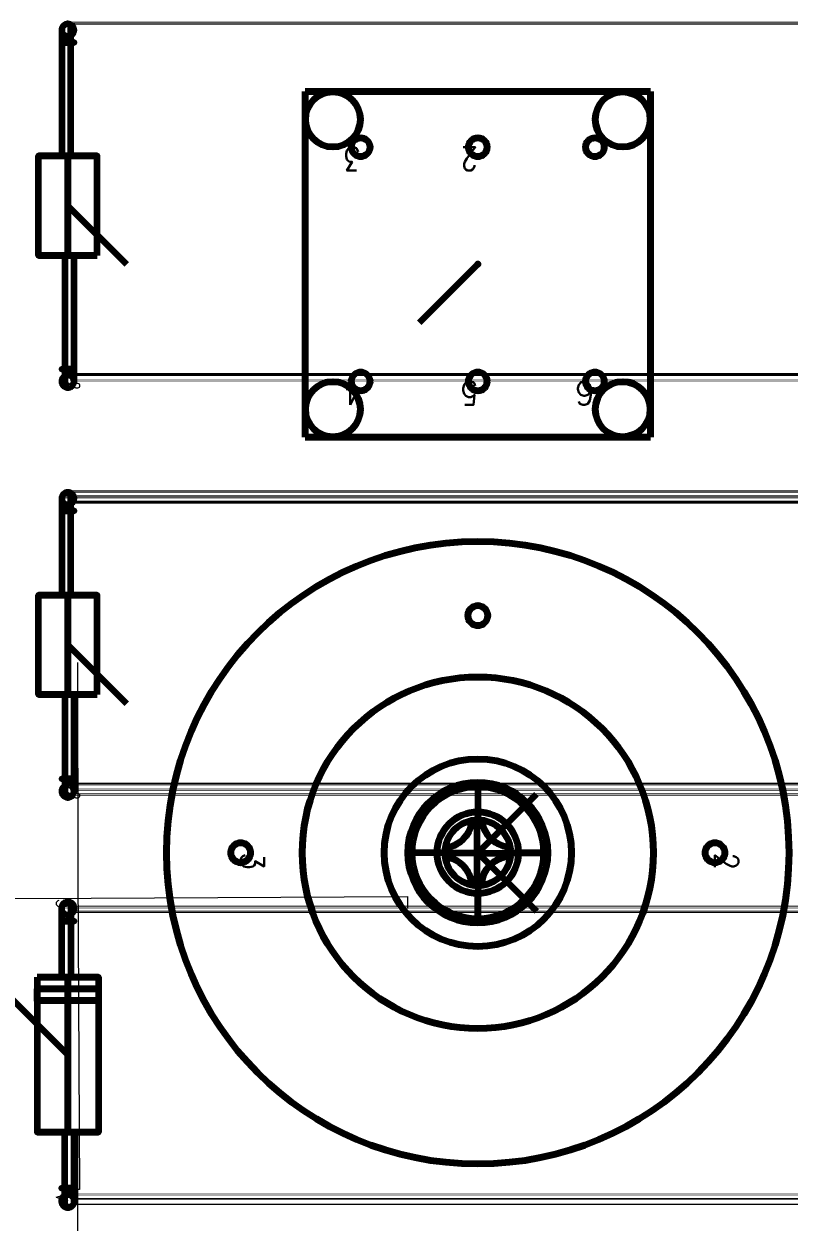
# Model space of a CAD drawing. Header units: inches. Extents: x -0.4 to 8, y -0.5 to 10.5.
# Drawn here: x 4.525 to 5.832, y 4.564 to 6.611 of the extents above; entities that cross this region are included whole.
import ezdxf

# ---------------------------------------------------------------- set-up
doc = ezdxf.new("R2010")
doc.units = ezdxf.units.IN
doc.header["$LTSCALE"] = 0.504853
doc.header["$MEASUREMENT"] = 0
for name, color, linetype in [('1', 7, 'Continuous'), ('2', 7, 'Continuous'), ('3', 7, 'Continuous'), ('35', 7, 'Continuous'), ('5', 7, 'Continuous'), ('55', 7, 'Continuous'), ('80', 7, 'Continuous'), ('85', 7, 'Continuous')]:
    doc.layers.add(name, color=color, linetype=linetype)
doc.styles.get("Standard").update_dxf_attribs({"font": 'ROMANS.SHX'})

# ---------------------------------------------------------------- blocks, each defined once
blk = doc.blocks.new('H64')
at = {"color": 1, "linetype": 'Continuous', "lineweight": 211}
for p, q in [((0.405, 0.056, -0.06), (0.405, 0.1125, -0.127)), ((0.405, 0.056, -0.06), (0.405, 0.1125, -0.127)), ((0.405, 0.056, 0.123), (0.405, 0.056, -0.06)), ((0.405, 0.056, 0.123), (0.405, 0.056, -0.06)), ((0.405754, -0.001414, -0.061679), (0.405754, 0.052031, -0.127)), ((0.405754, -0.001414, -0.061679), (0.405754, 0.052031, -0.127)), ((0.421312, 0.026528, -0.100817), (0.421312, 0.026528, -0.127)), ((0.421312, 0.026528, -0.100817), (0.421312, 0.026528, -0.127)), ((0.2925, 0, -0.127), (0.349, 0, -0.06)), ((0.2925, 0, -0.127), (0.349, 0, -0.06)), ((0.349, 0, -0.06), (0.349, 0, 0.123)), ((0.349, 0, -0.06), (0.349, 0, 0.123)), ((0.374492, 0.01635, -0.105625), (0.374492, 0.01635, -0.127)), ((0.374492, 0.01635, -0.105625), (0.374492, 0.01635, -0.127)), ((0.461, 0, 0.123), (0.461, 0, -0.06)), ((0.461, 0, -0.06), (0.5175, 0, -0.127)), ((0.461, 0, 0.123), (0.461, 0, -0.06)), ((0.461, 0, -0.06), (0.5175, 0, -0.127)), ((0.352309, -0.001414, -0.127), (0.405754, -0.001414, -0.061679)), ((0.352309, -0.001414, -0.127), (0.405754, -0.001414, -0.061679)), ((0.405754, -0.001414, -0.061679), (0.459199, -0.001414, -0.127)), ((0.405754, -0.001414, -0.061679), (0.405754, -0.054858, -0.127)), ((0.405754, -0.001414, -0.061679), (0.459199, -0.001414, -0.127)), ((0.405754, -0.001414, -0.061679), (0.405754, -0.054858, -0.127)), ((0.432508, -0.020292, -0.127), (0.432508, -0.020292, -0.101699)), ((0.432508, -0.020292, -0.127), (0.432508, -0.020292, -0.101699)), ((0.386706, -0.03047, -0.104292), (0.386706, -0.03047, -0.127)), ((0.386706, -0.03047, -0.104292), (0.386706, -0.03047, -0.127)), ((0.405, -0.056, 0.123), (0.405, -0.056, -0.06)), ((0.405, -0.056, -0.06), (0.405, -0.1125, -0.127)), ((0.405, -0.056, 0.123), (0.405, -0.056, -0.06)), ((0.405, -0.056, -0.06), (0.405, -0.1125, -0.127))]:
    blk.add_line(p, q, dxfattribs=at)
for points in [[(0.352933, 0.006728, -0.127), (0.361134, 0.00903, -0.117688), (0.365956, 0.011099, -0.112669), (0.374492, 0.01635, -0.105625), (0.377861, 0.019125, -0.104016), (0.380976, 0.02216, -0.10348), (0.384793, 0.026691, -0.104531), (0.387361, 0.030444, -0.10664), (0.387727, 0.031042, -0.107055), (0.390019, 0.035266, -0.11046), (0.394067, 0.046991, -0.12254), (0.394329, 0.048274, -0.123993), (0.394759, 0.050888, -0.127)], [(0.352933, 0.006728, -0.127), (0.361134, 0.00903, -0.117688), (0.365956, 0.011099, -0.112669), (0.374492, 0.01635, -0.105625), (0.377861, 0.019125, -0.104016), (0.380976, 0.02216, -0.10348), (0.384793, 0.026691, -0.104531), (0.387361, 0.030444, -0.10664), (0.387727, 0.031042, -0.107055), (0.390019, 0.035266, -0.11046), (0.394067, 0.046991, -0.12254), (0.394329, 0.048274, -0.123993), (0.394759, 0.050888, -0.127)], [(0.352933, 0.006728, -0.127), (0.361134, 0.00903, -0.117688), (0.365956, 0.011099, -0.112669), (0.374492, 0.01635, -0.105625), (0.377861, 0.019125, -0.104016), (0.380976, 0.02216, -0.10348), (0.384793, 0.026691, -0.104531), (0.387361, 0.030444, -0.10664), (0.387727, 0.031042, -0.107055), (0.390019, 0.035266, -0.11046), (0.394067, 0.046991, -0.12254), (0.394329, 0.048274, -0.123993), (0.394759, 0.050888, -0.127)], [(0.352933, 0.006728, -0.127), (0.361134, 0.00903, -0.117688), (0.365956, 0.011099, -0.112669), (0.374492, 0.01635, -0.105625), (0.377861, 0.019125, -0.104016), (0.380976, 0.02216, -0.10348), (0.384793, 0.026691, -0.104531), (0.387361, 0.030444, -0.10664), (0.387727, 0.031042, -0.107055), (0.390019, 0.035266, -0.11046), (0.394067, 0.046991, -0.12254), (0.394329, 0.048274, -0.123993), (0.394759, 0.050888, -0.127)], [(0.411109, 0.051762, -0.127), (0.411987, 0.046666, -0.120935), (0.413311, 0.04184, -0.115345), (0.414768, 0.037917, -0.110996), (0.417232, 0.032813, -0.105802), (0.419327, 0.029342, -0.102767), (0.421639, 0.0261, -0.100509), (0.424472, 0.022735, -0.099022), (0.426472, 0.020669, -0.098688), (0.428855, 0.01848, -0.09894), (0.432629, 0.015513, -0.100498), (0.43764, 0.012346, -0.104124), (0.442679, 0.00989, -0.108877), (0.45046, 0.0073, -0.117347), (0.45869, 0.005946, -0.127)], [(0.411109, 0.051762, -0.127), (0.411987, 0.046666, -0.120935), (0.413311, 0.04184, -0.115345), (0.414768, 0.037917, -0.110996), (0.417232, 0.032813, -0.105802), (0.419327, 0.029342, -0.102767), (0.421639, 0.0261, -0.100509), (0.424472, 0.022735, -0.099022), (0.426472, 0.020669, -0.098688), (0.428855, 0.01848, -0.09894), (0.432629, 0.015513, -0.100498), (0.43764, 0.012346, -0.104124), (0.442679, 0.00989, -0.108877), (0.45046, 0.0073, -0.117347), (0.45869, 0.005946, -0.127)], [(0.411109, 0.051762, -0.127), (0.411987, 0.046666, -0.120935), (0.413311, 0.04184, -0.115345), (0.414768, 0.037917, -0.110996), (0.417232, 0.032813, -0.105802), (0.419327, 0.029342, -0.102767), (0.421639, 0.0261, -0.100509), (0.424472, 0.022735, -0.099022), (0.426472, 0.020669, -0.098688), (0.428855, 0.01848, -0.09894), (0.432629, 0.015513, -0.100498), (0.43764, 0.012346, -0.104124), (0.442679, 0.00989, -0.108877), (0.45046, 0.0073, -0.117347), (0.45869, 0.005946, -0.127)], [(0.411109, 0.051762, -0.127), (0.411987, 0.046666, -0.120935), (0.413311, 0.04184, -0.115345), (0.414768, 0.037917, -0.110996), (0.417232, 0.032813, -0.105802), (0.419327, 0.029342, -0.102767), (0.421639, 0.0261, -0.100509), (0.424472, 0.022735, -0.099022), (0.426472, 0.020669, -0.098688), (0.428855, 0.01848, -0.09894), (0.432629, 0.015513, -0.100498), (0.43764, 0.012346, -0.104124), (0.442679, 0.00989, -0.108877), (0.45046, 0.0073, -0.117347), (0.45869, 0.005946, -0.127)], [(0.396686, -0.054083, -0.127), (0.394898, -0.046378, -0.118214), (0.392394, -0.039921, -0.111495), (0.390378, -0.03603, -0.107973), (0.387971, -0.032216, -0.10515), (0.385028, -0.028366, -0.103234), (0.38146, -0.024527, -0.102663), (0.377964, -0.021418, -0.103528), (0.373712, -0.018305, -0.10595), (0.369636, -0.015883, -0.109234), (0.365339, -0.013832, -0.113354), (0.360397, -0.01203, -0.118614), (0.353059, -0.010334, -0.127)], [(0.396686, -0.054083, -0.127), (0.394898, -0.046378, -0.118214), (0.392394, -0.039921, -0.111495), (0.390378, -0.03603, -0.107973), (0.387971, -0.032216, -0.10515), (0.385028, -0.028366, -0.103234), (0.38146, -0.024527, -0.102663), (0.377964, -0.021418, -0.103528), (0.373712, -0.018305, -0.10595), (0.369636, -0.015883, -0.109234), (0.365339, -0.013832, -0.113354), (0.360397, -0.01203, -0.118614), (0.353059, -0.010334, -0.127)], [(0.396686, -0.054083, -0.127), (0.394898, -0.046378, -0.118214), (0.392394, -0.039921, -0.111495), (0.390378, -0.03603, -0.107973), (0.387971, -0.032216, -0.10515), (0.385028, -0.028366, -0.103234), (0.38146, -0.024527, -0.102663), (0.377964, -0.021418, -0.103528), (0.373712, -0.018305, -0.10595), (0.369636, -0.015883, -0.109234), (0.365339, -0.013832, -0.113354), (0.360397, -0.01203, -0.118614), (0.353059, -0.010334, -0.127)], [(0.396686, -0.054083, -0.127), (0.394898, -0.046378, -0.118214), (0.392394, -0.039921, -0.111495), (0.390378, -0.03603, -0.107973), (0.387971, -0.032216, -0.10515), (0.385028, -0.028366, -0.103234), (0.38146, -0.024527, -0.102663), (0.377964, -0.021418, -0.103528), (0.373712, -0.018305, -0.10595), (0.369636, -0.015883, -0.109234), (0.365339, -0.013832, -0.113354), (0.360397, -0.01203, -0.118614), (0.353059, -0.010334, -0.127)], [(0.432508, -0.020292, -0.101699), (0.427504, -0.024597, -0.100532), (0.424878, -0.027356, -0.10107), (0.422443, -0.03032, -0.102474), (0.419052, -0.035354, -0.106231), (0.416689, -0.03982, -0.110485), (0.413455, -0.048752, -0.120297), (0.412294, -0.054457, -0.127)], [(0.432508, -0.020292, -0.101699), (0.427504, -0.024597, -0.100532), (0.424878, -0.027356, -0.10107), (0.422443, -0.03032, -0.102474), (0.419052, -0.035354, -0.106231), (0.416689, -0.03982, -0.110485), (0.413455, -0.048752, -0.120297), (0.412294, -0.054457, -0.127)], [(0.432508, -0.020292, -0.101699), (0.427504, -0.024597, -0.100532), (0.424878, -0.027356, -0.10107), (0.422443, -0.03032, -0.102474), (0.419052, -0.035354, -0.106231), (0.416689, -0.03982, -0.110485), (0.413455, -0.048752, -0.120297), (0.412294, -0.054457, -0.127)], [(0.432508, -0.020292, -0.101699), (0.427504, -0.024597, -0.100532), (0.424878, -0.027356, -0.10107), (0.422443, -0.03032, -0.102474), (0.419052, -0.035354, -0.106231), (0.416689, -0.03982, -0.110485), (0.413455, -0.048752, -0.120297), (0.412294, -0.054457, -0.127)], [(0.458504, -0.010002, -0.127), (0.451122, -0.011331, -0.118438), (0.445466, -0.013122, -0.112281), (0.439374, -0.015897, -0.10642), (0.432508, -0.020292, -0.101699)], [(0.458504, -0.010002, -0.127), (0.451122, -0.011331, -0.118438), (0.445466, -0.013122, -0.112281), (0.439374, -0.015897, -0.10642), (0.432508, -0.020292, -0.101699)], [(0.458504, -0.010002, -0.127), (0.451122, -0.011331, -0.118438), (0.445466, -0.013122, -0.112281), (0.439374, -0.015897, -0.10642), (0.432508, -0.020292, -0.101699)], [(0.458504, -0.010002, -0.127), (0.451122, -0.011331, -0.118438), (0.445466, -0.013122, -0.112281), (0.439374, -0.015897, -0.10642), (0.432508, -0.020292, -0.101699)]]:
    blk.add_polyline3d(points, dxfattribs=at)
at = {"color": 1, "linetype": 'Continuous', "lineweight": 211, "extrusion": (-1e-15, 0, -1)}
for centre, radius in [((-0.405, 0, 0.127), 0.1125), ((-0.405, 0, 0.127), 0.1125), ((-0.405, 0, 0.06), 0.056), ((-0.405, 0, 0.06), 0.056)]:
    blk.add_circle(centre, radius, dxfattribs=at)
at = {"color": 1, "linetype": 'Continuous', "lineweight": 211}
for centre in [(0.405, 0, -0.06), (0.405, 0, 0.123), (0.405, 0, -0.06), (0.405, 0, 0.123)]:
    blk.add_circle(centre, 0.056, dxfattribs=at)
for centre, radius, start, end in [((0.34294, 0.058081, -0.127), 0.052316, 281.012282, 352.097317), ((0.34294, 0.058081, -0.127), 0.052316, 281.012282, 352.097317), ((0.405754, -0.001414, -0.127), 0.053445, 171.23827, 180), ((0.405754, -0.001414, -0.127), 0.053445, 171.23827, 180), ((0.405754, -0.001414, -0.127), 0.053445, 350.753146, 7.914989), ((0.405754, -0.001414, -0.127), 0.053445, 350.753146, 7.914989), ((0.405754, -0.001414, -0.127), 0.053445, 180.000305, 189.60803), ((0.405754, -0.001414, -0.127), 0.053445, 180.000305, 189.60803), ((0.46406, -0.062022, -0.127), 0.052316, 96.096776, 127.092837), ((0.46406, -0.062022, -0.127), 0.052316, 96.096776, 127.092837), ((0.405754, -0.001414, -0.127), 0.053445, 260.23106, 277.028677), ((0.405754, -0.001414, -0.127), 0.053445, 260.23106, 277.028677)]:
    blk.add_arc(centre, radius, start, end, dxfattribs=at)
at = {"color": 1, "linetype": 'Continuous', "lineweight": 211, "extrusion": (-2e-15, 1.1e-14, -1)}
blk.add_arc((-0.405754, -0.001414, 0.127), 0.053445, 78.128131, 95.750441, dxfattribs=at)
blk.add_arc((-0.405754, -0.001414, 0.127), 0.053445, 78.128131, 95.750441, dxfattribs=at)
at = {"color": 1, "linetype": 'Continuous', "lineweight": 211, "extrusion": (-2e-15, -1e-15, -1)}
blk.add_arc((-0.463043, 0.058081, 0.127), 0.052316, 274.772808, 353.062951, dxfattribs=at)
blk.add_arc((-0.463043, 0.058081, 0.127), 0.052316, 274.772808, 353.062951, dxfattribs=at)
at = {"color": 1, "linetype": 'Continuous', "lineweight": 211, "extrusion": (-1e-15, 0, -1)}
blk.add_arc((-0.344975, -0.062022, 0.127), 0.052316, 98.888782, 171.272575, dxfattribs=at)
blk.add_arc((-0.344975, -0.062022, 0.127), 0.052316, 98.888782, 171.272575, dxfattribs=at)
at = {"color": 1, "linetype": 'Continuous', "lineweight": 211, "extrusion": (-2e-15, 0, -1)}
blk.add_arc((-0.46406, -0.062022, 0.127), 0.052316, 8.314552, 52.907206, dxfattribs=at)
blk.add_arc((-0.46406, -0.062022, 0.127), 0.052316, 8.314552, 52.907206, dxfattribs=at)
blk = doc.blocks.new('T1')
at = {"color": 1, "linetype": 'Continuous', "lineweight": 211}
for p, q in [((-0.095, -0.095, 0.01), (-0.095, 0.495, 0.01)), ((-0.095, 0.495, 0.01), (-0.095, -0.095, 0.01)), ((-0.095, 0.495, 0.59), (0.495, 0.495, 0.59)), ((0.495, 0.495, 0.59), (-0.095, 0.495, 0.59)), ((-0.095, 0.495, 0.01), (-0.095, 0.495, 0.59)), ((0.495, 0.495, 0.01), (-0.095, 0.495, 0.01)), ((-0.095, 0.495, 0.01), (0.495, 0.495, 0.01)), ((-0.095, 0.495, 0.59), (-0.095, 0.495, 0.01)), ((-0.095, 0.495, 0.59), (-0.095, -0.095, 0.59)), ((-0.095, -0.095, 0.59), (-0.095, 0.495, 0.59)), ((-0.0475, 0.4945), (-0.0475, 0.4945, 0.01)), ((-0.0475, 0.4945), (-0.0475, 0.4945, 0.01)), ((0.4475, 0.4945), (0.4475, 0.4945, 0.01)), ((0.495, -0.095, 0.01), (0.495, 0.495, 0.01)), ((0.495, 0.495, 0.01), (0.495, -0.095, 0.01)), ((0.495, 0.495, 0.01), (0.495, 0.495, 0.59)), ((0.495, 0.495, 0.59), (0.495, 0.495, 0.01)), ((0.495, -0.095, 0.59), (0.495, 0.495, 0.59)), ((0.495, 0.495, 0.59), (0.495, -0.095, 0.59)), ((-0.0945, 0.4475), (-0.0945, 0.4475, 0.01)), ((-0.0945, 0.4475), (-0.0945, 0.4475, 0.01)), ((-0.0005, 0.4475, 0.01), (-0.0005, 0.4475)), ((-0.0005, 0.4475, 0.01), (-0.0005, 0.4475)), ((0.4005, 0.4475), (0.4005, 0.4475, 0.01)), ((0.4945, 0.4475, 0.01), (0.4945, 0.4475)), ((-0.0475, 0.4005), (-0.0475, 0.4005, 0.01)), ((-0.0475, 0.4005), (-0.0475, 0.4005, 0.01)), ((0.4475, 0.4005), (0.4475, 0.4005, 0.01)), ((-0.0475, -0.0005), (-0.0475, -0.0005, 0.01)), ((0.4475, -0.0005), (0.4475, -0.0005, 0.01)), ((-0.0945, -0.0475), (-0.0945, -0.0475, 0.01)), ((-0.0005, -0.0475, 0.01), (-0.0005, -0.0475)), ((0.4005, -0.0475), (0.4005, -0.0475, 0.01)), ((0.4945, -0.0475, 0.01), (0.4945, -0.0475)), ((-0.095, -0.095, 0.01), (0.495, -0.095, 0.01)), ((-0.095, -0.095, 0.59), (-0.095, -0.095, 0.01)), ((-0.095, -0.095, 0.01), (-0.095, -0.095, 0.59)), ((0.495, -0.095, 0.01), (-0.095, -0.095, 0.01)), ((0.495, -0.095, 0.59), (-0.095, -0.095, 0.59)), ((-0.095, -0.095, 0.59), (0.495, -0.095, 0.59)), ((-0.0475, -0.0945), (-0.0475, -0.0945, 0.01)), ((0.4475, -0.0945), (0.4475, -0.0945, 0.01)), ((0.495, -0.095, 0.59), (0.495, -0.095, 0.01)), ((0.495, -0.095, 0.01), (0.495, -0.095, 0.59))]:
    blk.add_line(p, q, dxfattribs=at)
for centre in [(-0.0475, 0.4475, 0.01), (-0.0475, 0.4475, 0.01), (0.4475, 0.4475, 0.01), (-0.0475, -0.0475, 0.01), (0.4475, -0.0475, 0.01)]:
    blk.add_circle(centre, 0.047, dxfattribs=at)
at = {"color": 1, "linetype": 'Continuous', "lineweight": 211, "extrusion": (0, 0, -1)}
for centre in [(0.0475, 0.4475), (0.0475, 0.4475), (-0.4475, 0.4475, -0.01), (-0.4475, 0.4475), (-0.4475, 0.4475), (0.0475, -0.0475, -0.01), (0.0475, -0.0475), (0.0475, -0.0475), (-0.4475, -0.0475, -0.01), (-0.4475, -0.0475), (-0.4475, -0.0475)]:
    blk.add_circle(centre, 0.047, dxfattribs=at)
at = {"layer": '1', "color": 2, "linetype": 'Continuous', "lineweight": 211}
for p, q in [((0, 0.416, 0.01), (0, 0.416, -0.122)), ((0, 0.416, 0.01), (0, 0.416, -0.122)), ((0.2, 0.416, 0.01), (0.2, 0.416, -0.122)), ((0.2, 0.416, 0.01), (0.2, 0.416, -0.122)), ((0.4, 0.416, 0.01), (0.4, 0.416, -0.122)), ((0.4, 0.416, 0.01), (0.4, 0.416, -0.122)), ((-0.016, 0.4, 0.01), (-0.016, 0.4, -0.122)), ((-0.016, 0.4, 0.01), (-0.016, 0.4, -0.122)), ((0.016, 0.4, 0.01), (0.016, 0.4, -0.122)), ((0.016, 0.4, 0.01), (0.016, 0.4, -0.122)), ((0.184, 0.4, 0.01), (0.184, 0.4, -0.122)), ((0.184, 0.4, 0.01), (0.184, 0.4, -0.122)), ((0.216, 0.4, 0.01), (0.216, 0.4, -0.122)), ((0.216, 0.4, 0.01), (0.216, 0.4, -0.122)), ((0.384, 0.4, 0.01), (0.384, 0.4, -0.122)), ((0.384, 0.4, 0.01), (0.384, 0.4, -0.122)), ((0.416, 0.4, 0.01), (0.416, 0.4, -0.122)), ((0.416, 0.4, 0.01), (0.416, 0.4, -0.122)), ((0, 0.384, -0.122), (0, 0.384, 0.01)), ((0, 0.384, -0.122), (0, 0.384, 0.01)), ((0.2, 0.384, -0.122), (0.2, 0.384, 0.01)), ((0.2, 0.384, -0.122), (0.2, 0.384, 0.01)), ((0.4, 0.384, -0.122), (0.4, 0.384, 0.01)), ((0.4, 0.384, -0.122), (0.4, 0.384, 0.01)), ((-0.016, 0, 0.01), (-0.016, 0, -0.122)), ((0, 0.016, 0.01), (0, 0.016, -0.122)), ((0.016, 0, 0.01), (0.016, 0, -0.122)), ((0.184, 0, 0.01), (0.184, 0, -0.122)), ((0.184, 0, 0.01), (0.184, 0, -0.122)), ((0.2, 0.016, 0.01), (0.2, 0.016, -0.122)), ((0.2, 0.016, 0.01), (0.2, 0.016, -0.122)), ((0.216, 0, 0.01), (0.216, 0, -0.122)), ((0.216, 0, 0.01), (0.216, 0, -0.122)), ((0.384, 0, 0.01), (0.384, 0, -0.122)), ((0.384, 0, 0.01), (0.384, 0, -0.122)), ((0.4, 0.016, 0.01), (0.4, 0.016, -0.122)), ((0.4, 0.016, 0.01), (0.4, 0.016, -0.122)), ((0.416, 0, 0.01), (0.416, 0, -0.122)), ((0.416, 0, 0.01), (0.416, 0, -0.122)), ((0, -0.016, -0.122), (0, -0.016, 0.01)), ((0.2, -0.016, -0.122), (0.2, -0.016, 0.01)), ((0.2, -0.016, -0.122), (0.2, -0.016, 0.01)), ((0.4, -0.016, -0.122), (0.4, -0.016, 0.01)), ((0.4, -0.016, -0.122), (0.4, -0.016, 0.01))]:
    blk.add_line(p, q, dxfattribs=at)
at = {"layer": '1', "color": 2, "linetype": 'Continuous', "lineweight": 211, "extrusion": (0, 0, -1)}
for centre in [(0, 0.4, 0.122), (0, 0.4, 0.122), (-0.2, 0.4, 0.122), (-0.2, 0.4, 0.122), (-0.4, 0.4, 0.122), (-0.4, 0.4, 0.122), (0, 0, 0.122), (-0.2, 0, 0.122), (-0.2, 0, 0.122), (-0.4, 0, 0.122), (-0.4, 0, 0.122)]:
    blk.add_circle(centre, 0.016, dxfattribs=at)
at = {"layer": '1', "color": 2, "linetype": 'Continuous', "lineweight": 211}
for centre in [(0, 0.4, 0.01), (0, 0.4, 0.01), (0, 0.4, 0.01), (0.2, 0.4, 0.01), (0.2, 0.4, 0.01), (0.2, 0.4, 0.01), (0.4, 0.4, 0.01), (0.4, 0.4, 0.01), (0.4, 0.4, 0.01), (0, 0, 0.01), (0, 0, 0.01), (0.2, 0, 0.01), (0.2, 0, 0.01), (0.2, 0, 0.01), (0.4, 0, 0.01), (0.4, 0, 0.01), (0.4, 0, 0.01)]:
    blk.add_circle(centre, 0.016, dxfattribs=at)
at = {"layer": '2', "color": 3, "linetype": 'Continuous', "lineweight": 211}
blk.add_line((0.2, 0.2, 0.3), (0.3, 0.3, 0.4), dxfattribs=at)
blk.add_point((0.2, 0.2, 0.3), dxfattribs=at)
at = {"layer": '3', "color": 5, "linetype": 'Continuous', "lineweight": 211, "char_height": 0.04, "attachment_point": 1}
for s, insert in [('{\\W1.006829;6}', (0, 0.44)), ('{\\W0.852075;5}', (0.2, 0.44)), ('{\\W0.795270;4}', (0.4, 0.44)), ('{\\W0.852075;2}', (0.2, 0.04)), ('{\\W0.852075;3}', (0.4, 0.04))]:
    blk.add_mtext(s, dxfattribs=dict(at, insert=insert))
blk = doc.blocks.new('L1')
at = {"color": 1, "linetype": 'Continuous', "lineweight": 211}
for p, q in [((0.405, 0.5315, 0.032), (0.405, 0.5315, 0.62)), ((0.405, 0.3), (0.405, 0.3, 0.032)), ((0.405, 0.056), (0.405, 0.056, 0.25)), ((-0.1265, 0, 0.032), (-0.1265, 0, 0.62)), ((0.105, 0), (0.105, 0, 0.032)), ((0.349, 0), (0.349, 0, 0.25)), ((0.461, 0, 0.25), (0.461, 0)), ((0.705, 0, 0.032), (0.705, 0)), ((0.9365, 0, 0.62), (0.9365, 0, 0.032)), ((0.405, -0.056), (0.405, -0.056, 0.25)), ((0.405, -0.3), (0.405, -0.3, 0.032)), ((0.405, -0.5315, 0.032), (0.405, -0.5315, 0.62))]:
    blk.add_line(p, q, dxfattribs=at)
at = {"color": 1, "linetype": 'Continuous', "lineweight": 211, "extrusion": (0, 0, -1)}
for centre, radius in [((-0.405, 0, -0.62), 0.5315), ((-0.405, 0, -0.62), 0.5315), ((-0.405, 0, -0.032), 0.5315), ((-0.405, 0, -0.032), 0.3), ((-0.405, 0), 0.3), ((-0.405, 0), 0.056), ((-0.405, 0, -0.25), 0.056)]:
    blk.add_circle(centre, radius, dxfattribs=at)
at = {"color": 1, "linetype": 'Continuous', "lineweight": 211}
for centre, radius in [((0.405, 0, 0.032), 0.5315), ((0.405, 0, 0.032), 0.3), ((0.405, 0), 0.3), ((0.405, 0, 0.25), 0.056), ((0.405, 0), 0.056)]:
    blk.add_circle(centre, radius, dxfattribs=at)
at = {"layer": '1', "color": 2, "linetype": 'Continuous', "lineweight": 211}
for p, q in [((0.405, 0.422, -0.122), (0.405, 0.422, 0.032)), ((0.405, 0.422, -0.122), (0.405, 0.422, 0.032)), ((0.388, 0.405, -0.122), (0.388, 0.405, 0.032)), ((0.388, 0.405, -0.122), (0.388, 0.405, 0.032)), ((0.422, 0.405, 0.032), (0.422, 0.405, -0.122)), ((0.422, 0.405, 0.032), (0.422, 0.405, -0.122)), ((0.405, 0.388, -0.122), (0.405, 0.388, 0.032)), ((0.405, 0.388, -0.122), (0.405, 0.388, 0.032)), ((-0.017, 0, -0.122), (-0.017, 0, 0.032)), ((0, 0.017, -0.122), (0, 0.017, 0.032)), ((0.017, 0, 0.032), (0.017, 0, -0.122)), ((0, -0.017, -0.122), (0, -0.017, 0.032)), ((0.405, -0.388, -0.122), (0.405, -0.388, 0.032)), ((0.405, -0.388, -0.122), (0.405, -0.388, 0.032)), ((0.388, -0.405, -0.122), (0.388, -0.405, 0.032)), ((0.388, -0.405, -0.122), (0.388, -0.405, 0.032)), ((0.422, -0.405, 0.032), (0.422, -0.405, -0.122)), ((0.422, -0.405, 0.032), (0.422, -0.405, -0.122)), ((0.405, -0.422, -0.122), (0.405, -0.422, 0.032)), ((0.405, -0.422, -0.122), (0.405, -0.422, 0.032))]:
    blk.add_line(p, q, dxfattribs=at)
at = {"layer": '1', "color": 2, "linetype": 'Continuous', "lineweight": 211, "extrusion": (0, 0, -1)}
for centre in [(-0.405, 0.405, 0.122), (-0.405, 0.405, 0.122), (0, 0, 0.122), (0, 0, 0.122), (0, 0, -0.032), (-0.405, -0.405, 0.122), (-0.405, -0.405, 0.122)]:
    blk.add_circle(centre, 0.017, dxfattribs=at)
at = {"layer": '1', "color": 2, "linetype": 'Continuous', "lineweight": 211}
for centre in [(0.405, 0.405, 0.032), (0.405, 0.405, 0.032), (0, 0, 0.032), (0.405, -0.405, 0.032), (0.405, -0.405, 0.032)]:
    blk.add_circle(centre, 0.017, dxfattribs=at)
at = {"layer": '2', "color": 3, "linetype": 'Continuous', "lineweight": 211}
blk.add_line((0.405, 0, 0.326), (0.505, 0.1, 0.426), dxfattribs=at)
blk.add_point((0.405, 0, 0.326), dxfattribs=at)
at = {"layer": '3', "color": 5, "linetype": 'Continuous', "lineweight": 211, "char_height": 0.04, "attachment_point": 1}
for s, insert in [('{\\W0.852075;2}', (0.405, 0.445)), ('{\\W0.852075;3}', (0.405, -0.365))]:
    blk.add_mtext(s, dxfattribs=dict(at, insert=insert))
blk = doc.blocks.new('H38')
at = {"color": 1, "linetype": 'Continuous', "lineweight": 211}
for p, q in [((0.405, 0.16, -0.062), (0.405, 0.16, -0.125)), ((0.405, 0.12, -0.125), (0.405, 0.0695, -0.0679)), ((0.405, 0.0695, -0.0679), (0.405, 0.0695, -0.062)), ((0.245, 0, -0.125), (0.245, 0, -0.062)), ((0.285, 0, -0.125), (0.3355, 0, -0.0679)), ((0.3355, 0, -0.0679), (0.3355, 0, -0.062)), ((0.525, 0, -0.125), (0.4745, 0, -0.0679)), ((0.4745, 0, -0.0679), (0.4745, 0, -0.062)), ((0.565, 0, -0.062), (0.565, 0, -0.125)), ((0.405, -0.0695, -0.0679), (0.405, -0.12, -0.125)), ((0.405, -0.0695, -0.062), (0.405, -0.0695, -0.0679)), ((0.405, -0.16, -0.062), (0.405, -0.16, -0.125))]:
    blk.add_line(p, q, dxfattribs=at)
at = {"color": 1, "linetype": 'Continuous', "lineweight": 211, "extrusion": (1e-15, 0, -1)}
for centre, radius in [((-0.405, 0, 0.125), 0.16), ((-0.405, 0, 0.125), 0.12), ((-0.405, 0, 0.125), 0.12), ((-0.405, 0, 0.0679), 0.0695), ((-0.405, 0, 0.062), 0.0695)]:
    blk.add_circle(centre, radius, dxfattribs=at)
at = {"color": 1, "linetype": 'Continuous', "lineweight": 211}
for centre, radius in [((0.405, 0, -0.062), 0.16), ((0.405, 0, -0.125), 0.16), ((0.405, 0, -0.062), 0.16), ((0.405, 0, -0.0679), 0.0695), ((0.405, 0, -0.062), 0.0695)]:
    blk.add_circle(centre, radius, dxfattribs=at)
at = {"layer": '2', "color": 1, "linetype": 'Continuous', "lineweight": 211}
blk.add_line((0.405, 0, -0.0899), (0.305, 0.1, -0.1899), dxfattribs=at)
blk.add_point((0.405, 0, -0.0899), dxfattribs=at)
blk = doc.blocks.new('37251')
at = {"color": 1, "linetype": 'Continuous', "lineweight": 211}
for p, q in [((0.385, 0.05, 0.05), (0.215, 0.05, 0.05)), ((0.385, 0.05, 0.05), (0.215, 0.05, 0.05)), ((0.385, 0.05, 0.05), (0.215, 0.05, 0.05)), ((0.215, 0, 0.1), (0.385, 0, 0.1)), ((0.385, 0), (0.215, 0)), ((0.215, 0, 0.1), (0.385, 0, 0.1)), ((0.385, 0), (0.215, 0)), ((0.215, 0, 0.1), (0.385, 0, 0.1)), ((0.385, 0), (0.215, 0)), ((0.385, -0.05, 0.05), (0.215, -0.05, 0.05)), ((0.385, -0.05, 0.05), (0.215, -0.05, 0.05)), ((0.385, -0.05, 0.05), (0.215, -0.05, 0.05))]:
    blk.add_line(p, q, dxfattribs=at)
at = {"color": 1, "linetype": 'Continuous', "lineweight": 211, "extrusion": (-1, 0, 0)}
blk.add_circle((0, 0.05, -0.215), 0.05, dxfattribs=at)
blk.add_circle((0, 0.05, -0.215), 0.05, dxfattribs=at)
blk.add_circle((0, 0.05, -0.215), 0.05, dxfattribs=at)
at = {"color": 1, "linetype": 'Continuous', "lineweight": 211, "extrusion": (1, 0, 0)}
for centre in [(0, 0.05, 0.215), (0, 0.05, 0.385), (0, 0.05, 0.385), (0, 0.05, 0.385), (0, 0.05, 0.385)]:
    blk.add_circle(centre, 0.05, dxfattribs=at)
at = {"layer": '1', "color": 2, "linetype": 'Continuous', "lineweight": 211}
for points, weights, knots in [([(0, -0.0105, -0.082), (-0.018187, -0.0105, -0.082), (-0.009093, 0.00525, -0.082), (0, 0.021, -0.082), (0.009093, 0.00525, -0.082), (0.018187, -0.0105, -0.082), (0, -0.0105, -0.082)], [1, 0.5, 1, 0.5, 1, 0.5, 1], [0, 0, 0, 0.33333333, 0.33333333, 0.66666667, 0.66666667, 1, 1, 1]), ([(0, -0.0105, 0.029), (-0.018187, -0.0105, 0.029), (-0.009093, 0.00525, 0.029), (0, 0.021, 0.029), (0.009093, 0.00525, 0.029), (0.018187, -0.0105, 0.029), (0, -0.0105, 0.029)], [1, 0.5, 1, 0.5, 1, 0.5, 1], [0, 0, 0, 0.33333333, 0.33333333, 0.66666667, 0.66666667, 1, 1, 1]), ([(0.215, 0.00525, 0.059093), (0.118, 0.00525, 0.059093), (0.021, 0.00525, 0.059093), (-0.009093, 0.00525, 0.059093), (-0.009093, 0.00525, 0.029), (-0.009093, 0.00525, -0.0265), (-0.009093, 0.00525, -0.082)], [1, 1, 1, 0.707106781187, 1, 1, 1], [0, 0, 0, 0.57962617, 0.57962617, 0.66835822, 0.66835822, 1, 1, 1]), ([(0.215, 0.00525, 0.040907), (0.118, 0.00525, 0.040907), (0.021, 0.00525, 0.040907), (0.009093, 0.00525, 0.040907), (0.009093, 0.00525, 0.029), (0.009093, 0.00525, -0.0265), (0.009093, 0.00525, -0.082)], [1, 1, 1, 0.707106781187, 1, 1, 1], [0, 0, 0, 0.57962617, 0.57962617, 0.66835822, 0.66835822, 1, 1, 1]), ([(0.021, -0.0105, 0.05), (0.021, -0.0105, 0.068187), (0.021, 0.00525, 0.059093), (0.021, 0.021, 0.05), (0.021, 0.00525, 0.040907), (0.021, -0.0105, 0.031813), (0.021, -0.0105, 0.05)], [1, 0.5, 1, 0.5, 1, 0.5, 1], [0, 0, 0, 0.33333333, 0.33333333, 0.66666667, 0.66666667, 1, 1, 1]), ([(0.215, -0.0105, 0.05), (0.215, -0.0105, 0.031813), (0.215, 0.00525, 0.040907), (0.215, 0.021, 0.05), (0.215, 0.00525, 0.059093), (0.215, -0.0105, 0.068187), (0.215, -0.0105, 0.05)], [1, 0.5, 1, 0.5, 1, 0.5, 1], [0, 0, 0, 0.33333333, 0.33333333, 0.66666667, 0.66666667, 1, 1, 1]), ([(0.6, 0.0105, -0.082), (0.6, 0.0105, -0.0265), (0.6, 0.0105, 0.029), (0.6, 0.0105, 0.05), (0.579, 0.0105, 0.05), (0.482, 0.0105, 0.05), (0.385, 0.0105, 0.05)], [1, 1, 1, 0.707106781187, 1, 1, 1], [0, 0, 0, 0.33164178, 0.33164178, 0.42037383, 0.42037383, 1, 1, 1]), ([(0.385, 0.0105, 0.05), (0.385, 0.0105, 0.031813), (0.385, -0.00525, 0.040907), (0.385, -0.021, 0.05), (0.385, -0.00525, 0.059093), (0.385, 0.0105, 0.068187), (0.385, 0.0105, 0.05)], [1, 0.5, 1, 0.5, 1, 0.5, 1], [0, 0, 0, 0.33333333, 0.33333333, 0.66666667, 0.66666667, 1, 1, 1]), ([(0.579, 0.0105, 0.05), (0.579, 0.0105, 0.068187), (0.579, -0.00525, 0.059093), (0.579, -0.021, 0.05), (0.579, -0.00525, 0.040907), (0.579, 0.0105, 0.031813), (0.579, 0.0105, 0.05)], [1, 0.5, 1, 0.5, 1, 0.5, 1], [0, 0, 0, 0.33333333, 0.33333333, 0.66666667, 0.66666667, 1, 1, 1]), ([(0.6, 0.0105, 0.029), (0.618187, 0.0105, 0.029), (0.609093, -0.00525, 0.029), (0.6, -0.021, 0.029), (0.590907, -0.00525, 0.029), (0.581813, 0.0105, 0.029), (0.6, 0.0105, 0.029)], [1, 0.5, 1, 0.5, 1, 0.5, 1], [0, 0, 0, 0.33333333, 0.33333333, 0.66666667, 0.66666667, 1, 1, 1]), ([(0.6, 0.0105, -0.082), (0.618187, 0.0105, -0.082), (0.609093, -0.00525, -0.082), (0.6, -0.021, -0.082), (0.590907, -0.00525, -0.082), (0.581813, 0.0105, -0.082), (0.6, 0.0105, -0.082)], [1, 0.5, 1, 0.5, 1, 0.5, 1], [0, 0, 0, 0.33333333, 0.33333333, 0.66666667, 0.66666667, 1, 1, 1]), ([(0, -0.0105, -0.082), (0, -0.0105, -0.0265), (0, -0.0105, 0.029), (0, -0.0105, 0.05), (0.021, -0.0105, 0.05), (0.118, -0.0105, 0.05), (0.215, -0.0105, 0.05)], [1, 1, 1, 0.707106781187, 1, 1, 1], [0, 0, 0, 0.33164178, 0.33164178, 0.42037383, 0.42037383, 1, 1, 1]), ([(0.385, -0.00525, 0.059093), (0.482, -0.00525, 0.059093), (0.579, -0.00525, 0.059093), (0.609093, -0.00525, 0.059093), (0.609093, -0.00525, 0.029), (0.609093, -0.00525, -0.0265), (0.609093, -0.00525, -0.082)], [1, 1, 1, 0.707106781187, 1, 1, 1], [0, 0, 0, 0.57962617, 0.57962617, 0.66835822, 0.66835822, 1, 1, 1]), ([(0.385, -0.00525, 0.040907), (0.482, -0.00525, 0.040907), (0.579, -0.00525, 0.040907), (0.590907, -0.00525, 0.040907), (0.590907, -0.00525, 0.029), (0.590907, -0.00525, -0.0265), (0.590907, -0.00525, -0.082)], [1, 1, 1, 0.707106781187, 1, 1, 1], [0, 0, 0, 0.57962617, 0.57962617, 0.66835822, 0.66835822, 1, 1, 1])]:
    blk.add_rational_spline(points, weights, degree=2, knots=knots, dxfattribs=at)
at = {"layer": '2', "color": 2, "linetype": 'Continuous', "lineweight": 211}
blk.add_line((0.3, 0, 0.05), (0.4, 0.1, 0.15), dxfattribs=at)
blk.add_point((0.3, 0, 0.05), dxfattribs=at)
at = {"layer": '3', "color": 2, "linetype": 'Continuous', "lineweight": 211, "char_height": 0.02, "attachment_point": 1}
for s, insert in [('{\\W0.852075;2}', (0.6, 0.02)), ('{\\W210.000000;1}', (0, 0.02))]:
    blk.add_mtext(s, dxfattribs=dict(at, insert=insert))
blk = doc.blocks.new('C21')
at = {"layer": '3', "color": 2, "linetype": 'Continuous', "lineweight": 211, "insert": (0, 0.02), "char_height": 0.02, "attachment_point": 1}
blk.add_mtext('{\\W210.000000;1}', dxfattribs=at)
blk = doc.blocks.new('38077')
at = {"color": 1, "linetype": 'Continuous', "lineweight": 211}
for p, q in [((0.335, 0.05, 0.05), (0.165, 0.05, 0.05)), ((0.335, 0.05, 0.05), (0.165, 0.05, 0.05)), ((0.335, 0.05, 0.05), (0.165, 0.05, 0.05)), ((0.165, 0, 0.1), (0.335, 0, 0.1)), ((0.335, 0), (0.165, 0)), ((0.165, 0, 0.1), (0.335, 0, 0.1)), ((0.335, 0), (0.165, 0)), ((0.165, 0, 0.1), (0.335, 0, 0.1)), ((0.335, 0), (0.165, 0)), ((0.335, -0.05, 0.05), (0.165, -0.05, 0.05)), ((0.335, -0.05, 0.05), (0.165, -0.05, 0.05)), ((0.335, -0.05, 0.05), (0.165, -0.05, 0.05))]:
    blk.add_line(p, q, dxfattribs=at)
at = {"color": 1, "linetype": 'Continuous', "lineweight": 211, "extrusion": (-1, 0, 0)}
blk.add_circle((0, 0.05, -0.165), 0.05, dxfattribs=at)
blk.add_circle((0, 0.05, -0.165), 0.05, dxfattribs=at)
blk.add_circle((0, 0.05, -0.165), 0.05, dxfattribs=at)
at = {"color": 1, "linetype": 'Continuous', "lineweight": 211, "extrusion": (1, 0, 0)}
for centre in [(0, 0.05, 0.165), (0, 0.05, 0.335), (0, 0.05, 0.335), (0, 0.05, 0.335), (0, 0.05, 0.335)]:
    blk.add_circle(centre, 0.05, dxfattribs=at)
at = {"layer": '1', "color": 2, "linetype": 'Continuous', "lineweight": 211}
for points, weights, knots in [([(0, -0.0105, -0.082), (-0.018187, -0.0105, -0.082), (-0.009093, 0.00525, -0.082), (0, 0.021, -0.082), (0.009093, 0.00525, -0.082), (0.018187, -0.0105, -0.082), (0, -0.0105, -0.082)], [1, 0.5, 1, 0.5, 1, 0.5, 1], [0, 0, 0, 0.33333333, 0.33333333, 0.66666667, 0.66666667, 1, 1, 1]), ([(0, -0.0105, 0.029), (-0.018187, -0.0105, 0.029), (-0.009093, 0.00525, 0.029), (0, 0.021, 0.029), (0.009093, 0.00525, 0.029), (0.018187, -0.0105, 0.029), (0, -0.0105, 0.029)], [1, 0.5, 1, 0.5, 1, 0.5, 1], [0, 0, 0, 0.33333333, 0.33333333, 0.66666667, 0.66666667, 1, 1, 1]), ([(0.165, 0.00525, 0.059093), (0.093, 0.00525, 0.059093), (0.021, 0.00525, 0.059093), (-0.009093, 0.00525, 0.059093), (-0.009093, 0.00525, 0.029), (-0.009093, 0.00525, -0.0265), (-0.009093, 0.00525, -0.082)], [1, 1, 1, 0.707106781187, 1, 1, 1], [0, 0, 0, 0.50579827, 0.50579827, 0.61011384, 0.61011384, 1, 1, 1]), ([(0.165, 0.00525, 0.040907), (0.093, 0.00525, 0.040907), (0.021, 0.00525, 0.040907), (0.009093, 0.00525, 0.040907), (0.009093, 0.00525, 0.029), (0.009093, 0.00525, -0.0265), (0.009093, 0.00525, -0.082)], [1, 1, 1, 0.707106781187, 1, 1, 1], [0, 0, 0, 0.50579827, 0.50579827, 0.61011384, 0.61011384, 1, 1, 1]), ([(0.021, -0.0105, 0.05), (0.021, -0.0105, 0.068187), (0.021, 0.00525, 0.059093), (0.021, 0.021, 0.05), (0.021, 0.00525, 0.040907), (0.021, -0.0105, 0.031813), (0.021, -0.0105, 0.05)], [1, 0.5, 1, 0.5, 1, 0.5, 1], [0, 0, 0, 0.33333333, 0.33333333, 0.66666667, 0.66666667, 1, 1, 1]), ([(0.165, -0.0105, 0.05), (0.165, -0.0105, 0.031813), (0.165, 0.00525, 0.040907), (0.165, 0.021, 0.05), (0.165, 0.00525, 0.059093), (0.165, -0.0105, 0.068187), (0.165, -0.0105, 0.05)], [1, 0.5, 1, 0.5, 1, 0.5, 1], [0, 0, 0, 0.33333333, 0.33333333, 0.66666667, 0.66666667, 1, 1, 1]), ([(0.5, 0.0105, -0.082), (0.5, 0.0105, -0.0265), (0.5, 0.0105, 0.029), (0.5, 0.0105, 0.05), (0.479, 0.0105, 0.05), (0.407, 0.0105, 0.05), (0.335, 0.0105, 0.05)], [1, 1, 1, 0.707106781187, 1, 1, 1], [0, 0, 0, 0.38988616, 0.38988616, 0.49420173, 0.49420173, 1, 1, 1]), ([(0.335, 0.0105, 0.05), (0.335, 0.0105, 0.031813), (0.335, -0.00525, 0.040907), (0.335, -0.021, 0.05), (0.335, -0.00525, 0.059093), (0.335, 0.0105, 0.068187), (0.335, 0.0105, 0.05)], [1, 0.5, 1, 0.5, 1, 0.5, 1], [0, 0, 0, 0.33333333, 0.33333333, 0.66666667, 0.66666667, 1, 1, 1]), ([(0.479, 0.0105, 0.05), (0.479, 0.0105, 0.068187), (0.479, -0.00525, 0.059093), (0.479, -0.021, 0.05), (0.479, -0.00525, 0.040907), (0.479, 0.0105, 0.031813), (0.479, 0.0105, 0.05)], [1, 0.5, 1, 0.5, 1, 0.5, 1], [0, 0, 0, 0.33333333, 0.33333333, 0.66666667, 0.66666667, 1, 1, 1]), ([(0.5, 0.0105, 0.029), (0.518187, 0.0105, 0.029), (0.509093, -0.00525, 0.029), (0.5, -0.021, 0.029), (0.490907, -0.00525, 0.029), (0.481813, 0.0105, 0.029), (0.5, 0.0105, 0.029)], [1, 0.5, 1, 0.5, 1, 0.5, 1], [0, 0, 0, 0.33333333, 0.33333333, 0.66666667, 0.66666667, 1, 1, 1]), ([(0.5, 0.0105, -0.082), (0.518187, 0.0105, -0.082), (0.509093, -0.00525, -0.082), (0.5, -0.021, -0.082), (0.490907, -0.00525, -0.082), (0.481813, 0.0105, -0.082), (0.5, 0.0105, -0.082)], [1, 0.5, 1, 0.5, 1, 0.5, 1], [0, 0, 0, 0.33333333, 0.33333333, 0.66666667, 0.66666667, 1, 1, 1]), ([(0, -0.0105, -0.082), (0, -0.0105, -0.0265), (0, -0.0105, 0.029), (0, -0.0105, 0.05), (0.021, -0.0105, 0.05), (0.093, -0.0105, 0.05), (0.165, -0.0105, 0.05)], [1, 1, 1, 0.707106781187, 1, 1, 1], [0, 0, 0, 0.38988616, 0.38988616, 0.49420173, 0.49420173, 1, 1, 1]), ([(0.335, -0.00525, 0.059093), (0.407, -0.00525, 0.059093), (0.479, -0.00525, 0.059093), (0.509093, -0.00525, 0.059093), (0.509093, -0.00525, 0.029), (0.509093, -0.00525, -0.0265), (0.509093, -0.00525, -0.082)], [1, 1, 1, 0.707106781187, 1, 1, 1], [0, 0, 0, 0.50579827, 0.50579827, 0.61011384, 0.61011384, 1, 1, 1]), ([(0.335, -0.00525, 0.040907), (0.407, -0.00525, 0.040907), (0.479, -0.00525, 0.040907), (0.490907, -0.00525, 0.040907), (0.490907, -0.00525, 0.029), (0.490907, -0.00525, -0.0265), (0.490907, -0.00525, -0.082)], [1, 1, 1, 0.707106781187, 1, 1, 1], [0, 0, 0, 0.50579827, 0.50579827, 0.61011384, 0.61011384, 1, 1, 1])]:
    blk.add_rational_spline(points, weights, degree=2, knots=knots, dxfattribs=at)
at = {"layer": '2', "color": 2, "linetype": 'Continuous', "lineweight": 211}
blk.add_line((0.25, 0, 0.05), (0.35, 0.1, 0.15), dxfattribs=at)
blk.add_point((0.25, 0, 0.05), dxfattribs=at)
at = {"layer": '3', "color": 2, "linetype": 'Continuous', "lineweight": 211, "char_height": 0.02, "attachment_point": 1}
for s, insert in [('{\\W0.852075;2}', (0.5, 0.02)), ('{\\W210.000000;1}', (0, 0.02))]:
    blk.add_mtext(s, dxfattribs=dict(at, insert=insert))
blk = doc.blocks.new('VR5')
at = {"color": 1, "linetype": 'Continuous', "lineweight": 211}
for p, q in [((0.3825, 0.0525, 0.0525), (0.1175, 0.0525, 0.0525)), ((0.3825, 0.0525, 0.0525), (0.1175, 0.0525, 0.0525)), ((0.3825, 0.0525, 0.0525), (0.1175, 0.0525, 0.0525)), ((0.3625, 0.053, 0.0525), (0.3425, 0.053, 0.0525)), ((0.3825, 0), (0.1175, 0)), ((0.1175, 0, 0.105), (0.3825, 0, 0.105)), ((0.3825, 0), (0.1175, 0)), ((0.1175, 0, 0.105), (0.3825, 0, 0.105)), ((0.3825, 0), (0.1175, 0)), ((0.1175, 0, 0.105), (0.3825, 0, 0.105)), ((0.3425, 0, 0.1055), (0.3625, 0, 0.1055)), ((0.3425, 0, -0.0005), (0.3625, 0, -0.0005)), ((0.3825, -0.0525, 0.0525), (0.1175, -0.0525, 0.0525)), ((0.3825, -0.0525, 0.0525), (0.1175, -0.0525, 0.0525)), ((0.3825, -0.0525, 0.0525), (0.1175, -0.0525, 0.0525)), ((0.3425, -0.053, 0.0525), (0.3625, -0.053, 0.0525))]:
    blk.add_line(p, q, dxfattribs=at)
at = {"color": 1, "linetype": 'Continuous', "lineweight": 211, "extrusion": (-1, 0, 0)}
for centre, radius in [((0, 0.0525, -0.1175), 0.0525), ((0, 0.0525, -0.1175), 0.0525), ((0, 0.0525, -0.1175), 0.0525), ((0, 0.0525, -0.3425), 0.053)]:
    blk.add_circle(centre, radius, dxfattribs=at)
at = {"color": 1, "linetype": 'Continuous', "lineweight": 211, "extrusion": (1, 0, 0)}
for centre, radius in [((0, 0.0525, 0.1175), 0.0525), ((0, 0.0525, 0.3625), 0.053), ((0, 0.0525, 0.3825), 0.0525), ((0, 0.0525, 0.3825), 0.0525), ((0, 0.0525, 0.3825), 0.0525), ((0, 0.0525, 0.3825), 0.0525)]:
    blk.add_circle(centre, radius, dxfattribs=at)
at = {"layer": '1', "color": 2, "linetype": 'Continuous', "lineweight": 211}
for points, weights, knots in [([(0, -0.011, -0.082), (-0.019053, -0.011, -0.082), (-0.009526, 0.0055, -0.082), (0, 0.022, -0.082), (0.009526, 0.0055, -0.082), (0.019053, -0.011, -0.082), (0, -0.011, -0.082)], [1, 0.5, 1, 0.5, 1, 0.5, 1], [0, 0, 0, 0.33333333, 0.33333333, 0.66666667, 0.66666667, 1, 1, 1]), ([(0, -0.011, 0.0305), (-0.019053, -0.011, 0.0305), (-0.009526, 0.0055, 0.0305), (0, 0.022, 0.0305), (0.009526, 0.0055, 0.0305), (0.019053, -0.011, 0.0305), (0, -0.011, 0.0305)], [1, 0.5, 1, 0.5, 1, 0.5, 1], [0, 0, 0, 0.33333333, 0.33333333, 0.66666667, 0.66666667, 1, 1, 1]), ([(0.1175, 0.0055, 0.062026), (0.06975, 0.0055, 0.062026), (0.022, 0.0055, 0.062026), (-0.009526, 0.0055, 0.062026), (-0.009526, 0.0055, 0.0305), (-0.009526, 0.0055, -0.02575), (-0.009526, 0.0055, -0.082)], [1, 1, 1, 0.707106781187, 1, 1, 1], [0, 0, 0, 0.39939326, 0.39939326, 0.52951056, 0.52951056, 1, 1, 1]), ([(0.1175, 0.0055, 0.042974), (0.06975, 0.0055, 0.042974), (0.022, 0.0055, 0.042974), (0.009526, 0.0055, 0.042974), (0.009526, 0.0055, 0.0305), (0.009526, 0.0055, -0.02575), (0.009526, 0.0055, -0.082)], [1, 1, 1, 0.707106781187, 1, 1, 1], [0, 0, 0, 0.39939326, 0.39939326, 0.52951056, 0.52951056, 1, 1, 1]), ([(0.022, -0.011, 0.0525), (0.022, -0.011, 0.071553), (0.022, 0.0055, 0.062026), (0.022, 0.022, 0.0525), (0.022, 0.0055, 0.042974), (0.022, -0.011, 0.033447), (0.022, -0.011, 0.0525)], [1, 0.5, 1, 0.5, 1, 0.5, 1], [0, 0, 0, 0.33333333, 0.33333333, 0.66666667, 0.66666667, 1, 1, 1]), ([(0.1175, -0.011, 0.0525), (0.1175, -0.011, 0.033447), (0.1175, 0.0055, 0.042974), (0.1175, 0.022, 0.0525), (0.1175, 0.0055, 0.062026), (0.1175, -0.011, 0.071553), (0.1175, -0.011, 0.0525)], [1, 0.5, 1, 0.5, 1, 0.5, 1], [0, 0, 0, 0.33333333, 0.33333333, 0.66666667, 0.66666667, 1, 1, 1]), ([(0.5, 0.011, -0.082), (0.5, 0.011, -0.02575), (0.5, 0.011, 0.0305), (0.5, 0.011, 0.0525), (0.478, 0.011, 0.0525), (0.43025, 0.011, 0.0525), (0.3825, 0.011, 0.0525)], [1, 1, 1, 0.707106781187, 1, 1, 1], [0, 0, 0, 0.47048944, 0.47048944, 0.60060674, 0.60060674, 1, 1, 1]), ([(0.3825, 0.011, 0.0525), (0.3825, 0.011, 0.033447), (0.3825, -0.0055, 0.042974), (0.3825, -0.022, 0.0525), (0.3825, -0.0055, 0.062026), (0.3825, 0.011, 0.071553), (0.3825, 0.011, 0.0525)], [1, 0.5, 1, 0.5, 1, 0.5, 1], [0, 0, 0, 0.33333333, 0.33333333, 0.66666667, 0.66666667, 1, 1, 1]), ([(0.478, 0.011, 0.0525), (0.478, 0.011, 0.071553), (0.478, -0.0055, 0.062026), (0.478, -0.022, 0.0525), (0.478, -0.0055, 0.042974), (0.478, 0.011, 0.033447), (0.478, 0.011, 0.0525)], [1, 0.5, 1, 0.5, 1, 0.5, 1], [0, 0, 0, 0.33333333, 0.33333333, 0.66666667, 0.66666667, 1, 1, 1]), ([(0.5, 0.011, 0.0305), (0.519053, 0.011, 0.0305), (0.509526, -0.0055, 0.0305), (0.5, -0.022, 0.0305), (0.490474, -0.0055, 0.0305), (0.480947, 0.011, 0.0305), (0.5, 0.011, 0.0305)], [1, 0.5, 1, 0.5, 1, 0.5, 1], [0, 0, 0, 0.33333333, 0.33333333, 0.66666667, 0.66666667, 1, 1, 1]), ([(0.5, 0.011, -0.082), (0.519053, 0.011, -0.082), (0.509526, -0.0055, -0.082), (0.5, -0.022, -0.082), (0.490474, -0.0055, -0.082), (0.480947, 0.011, -0.082), (0.5, 0.011, -0.082)], [1, 0.5, 1, 0.5, 1, 0.5, 1], [0, 0, 0, 0.33333333, 0.33333333, 0.66666667, 0.66666667, 1, 1, 1]), ([(0, -0.011, -0.082), (0, -0.011, -0.02575), (0, -0.011, 0.0305), (0, -0.011, 0.0525), (0.022, -0.011, 0.0525), (0.06975, -0.011, 0.0525), (0.1175, -0.011, 0.0525)], [1, 1, 1, 0.707106781187, 1, 1, 1], [0, 0, 0, 0.47048944, 0.47048944, 0.60060674, 0.60060674, 1, 1, 1]), ([(0.3825, -0.0055, 0.062026), (0.43025, -0.0055, 0.062026), (0.478, -0.0055, 0.062026), (0.509526, -0.0055, 0.062026), (0.509526, -0.0055, 0.0305), (0.509526, -0.0055, -0.02575), (0.509526, -0.0055, -0.082)], [1, 1, 1, 0.707106781187, 1, 1, 1], [0, 0, 0, 0.39939326, 0.39939326, 0.52951056, 0.52951056, 1, 1, 1]), ([(0.3825, -0.0055, 0.042974), (0.43025, -0.0055, 0.042974), (0.478, -0.0055, 0.042974), (0.490474, -0.0055, 0.042974), (0.490474, -0.0055, 0.0305), (0.490474, -0.0055, -0.02575), (0.490474, -0.0055, -0.082)], [1, 1, 1, 0.707106781187, 1, 1, 1], [0, 0, 0, 0.39939326, 0.39939326, 0.52951056, 0.52951056, 1, 1, 1])]:
    blk.add_rational_spline(points, weights, degree=2, knots=knots, dxfattribs=at)
at = {"layer": '2', "color": 2, "linetype": 'Continuous', "lineweight": 211}
blk.add_line((0.25, 0, 0.0525), (0.35, 0.1, 0.1525), dxfattribs=at)
blk.add_point((0.25, 0, 0.0525), dxfattribs=at)
at = {"layer": '3', "color": 2, "linetype": 'Continuous', "lineweight": 211, "char_height": 0.02, "attachment_point": 1}
for s, insert in [('{\\W0.859491;A}', (0, 0.02)), ('{\\W0.872620;C}', (0.5, 0.02))]:
    blk.add_mtext(s, dxfattribs=dict(at, insert=insert))

msp = doc.modelspace()

# ---------------------------------------------------------------- block references
at = {"layer": '35', "color": 8, "linetype": 'Continuous', "lineweight": 211, "rotation": 90}
msp.add_blockref('VR5', (4.6, 4.6), dxfattribs=at)
at = {"layer": '5', "color": 8, "linetype": 'Continuous', "lineweight": 211, "rotation": 270}
for name, p in [('37251', (4.6, 6.6)), ('38077', (4.6, 5.8))]:
    msp.add_blockref(name, p, dxfattribs=at)
at = {"layer": '5', "color": 8, "linetype": 'Continuous', "lineweight": 211}
msp.add_blockref('C21', (3.2, 5.1), dxfattribs=at)
at = {"layer": '55', "color": 8, "linetype": 'Continuous', "lineweight": 211, "rotation": 180}
msp.add_blockref('T1', (5.5, 6.4), dxfattribs=at)
at = {"layer": '80', "color": 8, "linetype": 'Continuous', "lineweight": 211, "rotation": 270}
for name in ['H38', 'H64']:
    msp.add_blockref(name, (5.3, 5.6), dxfattribs=at)
at = {"layer": '85', "color": 8, "linetype": 'Continuous', "lineweight": 211, "rotation": 270}
msp.add_blockref('L1', (5.3, 5.6), dxfattribs=at)

doc.saveas('drawing.dxf')
